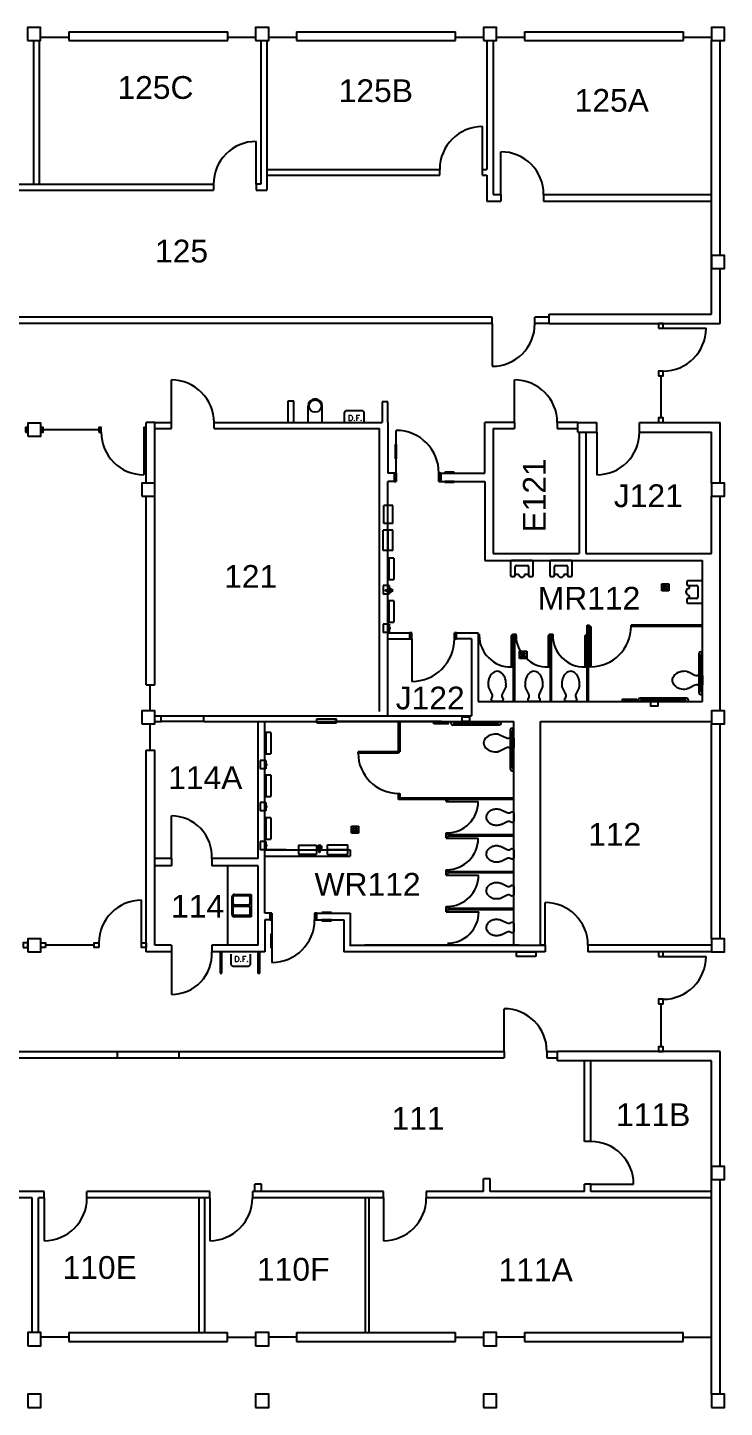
# Model space of a CAD drawing. Header units: inches. Extents: x -16 to 2875, y 1716 to 2911.
# Drawn here: x 2288 to 2875, y 1716 to 2879 of the extents above; entities that cross this region are included whole.
import ezdxf
from ezdxf.enums import TextEntityAlignment as Align

# ---------------------------------------------------------------- set-up
doc = ezdxf.new("R2010")
doc.units = ezdxf.units.IN
doc.header["$MEASUREMENT"] = 0
for name, color, linetype in [('A-CLNG-SOFF', 5, 'Continuous'), ('A-DIMS', 2, 'Continuous'), ('A-DOOR', 4, 'Continuous'), ('A-DOOR-FRAM', 4, 'Continuous'), ('A-FLOR-SIGN', 2, 'Continuous'), ('A-FURN', 3, 'Continuous'), ('A-GLAZ', 3, 'Continuous'), ('A-PFLR-TEXT', 7, 'Continuous'), ('A-WALL', 5, 'Continuous'), ('A-WALL-JAMB', 6, 'Continuous'), ('A_DOOR_NEW', 5, 'Continuous'), ('A_WALL_NEW', 5, 'Continuous'), ('E-POWR-WALL', 5, 'Continuous'), ('P-Flor-Spcl', 90, 'Continuous'), ('P-SANR-FTXT', 5, 'Continuous'), ('S-COLS', 6, 'Continuous')]:
    doc.layers.add(name, color=color, linetype=linetype)
doc.styles.add('ELECARCH', font='archstyl.shx')
doc.styles.add('SIMPLEX', font='SIMPLEX')
doc.styles.get("Standard").update_dxf_attribs({"font": 'arial.ttf'})

# ---------------------------------------------------------------- blocks, each defined once
blk = doc.blocks.new('urinal')
at = {"layer": 'P-SANR-FTXT'}
for p, q in [((2921.2, -2372.1), (2921.2, -2374.1)), ((2933.5, -2371.1), (2922.2, -2371.1)), ((2934.5, -2389.1), (2934.5, -2372.1)), ((2922.2, -2375.1), (2929.5, -2375.1)), ((2930.5, -2376.1), (2930.5, -2385.1)), ((2921.2, -2387.1), (2921.2, -2389.1)), ((2929.5, -2386.1), (2922.2, -2386.1)), ((2922.2, -2390.1), (2933.5, -2390.1))]:
    blk.add_line(p, q, dxfattribs=at)
blk.add_lwpolyline([(2923.2, -2375.1), (2923.2, -2377, -0.336234), (2922.5, -2378, 0.758182), (2922.5, -2383.2, -0.336234), (2923.2, -2384.1), (2923.2, -2386.1)], format="xyb", dxfattribs=at)
for centre, start, end in [((2922.2, -2372.1), 90, 180), ((2933.5, -2372.1), 0, 90), ((2922.2, -2374.1), 180, 270), ((2929.5, -2376.1), 0, 90), ((2922.2, -2387.1), 90, 180), ((2922.2, -2389.1), 180, 270), ((2929.5, -2385.1), 270, 0), ((2933.5, -2389.1), 270, 0)]:
    blk.add_arc(centre, 1, start, end, dxfattribs=at)
blk = doc.blocks.new('wc')
at = {"layer": 'P-SANR-FTXT'}
blk.add_lwpolyline([(2804.3, -2515.9, -0.018329), (2804.1, -2516.7, -0.031198), (2803.6, -2517.8), (2801.2, -2522.8, 0.291651), (2801.6, -2526.3, -0.631284), (2800.3, -2529.1), (2793.6, -2529.1, -0.631284), (2792.3, -2526.3, 0.291651), (2792.7, -2522.8), (2790.2, -2517.8, -0.031198), (2789.8, -2516.7, -0.018329), (2789.5, -2515.9)], format="xyb", dxfattribs=at)
blk.add_ellipse((2796.9, -2514.1), major_axis=(0, 10.5), ratio=0.714286, start_param=4.539749, end_param=8.026622, dxfattribs=at)
blk = doc.blocks.new('EEPR1001')
for p, q in [((-0.031, 0.031), (0.434, 0.031)), ((-0.031, -0.031), (0.434, -0.031))]:
    blk.add_line(p, q)
at = {"const_width": 0.0312}
blk.add_lwpolyline([(-0.047, 0, 1), (-0.016, 0, 1)], format="xyb", close=True, dxfattribs=at)
for centre, radius in [((-0.031, 0), 0.0312), ((0.25, 0), 0.125)]:
    blk.add_circle(centre, radius)
at = {"style": 'ELECARCH'}
for tag, height, flags, p in [('0', 0.0156, 3, (-0.031, 0)), ('DSC3_EP', 0.125, 9, (0, -0.833)), ('DSC2_EP', 0.125, 9, (0, -0.625)), ('DSC1_EP', 0.125, 9, (0, -0.417)), ('DIS1_EP', 0.125, 8, (0, -0.208)), ('LOAD_EP', 0.125, 9, (0, -1.458)), ('CIR#_EP', 0.125, 9, (0, -1.042)), ('PLID_EP', 0.125, 9, (0, -1.25))]:
    blk.add_attdef(tag, text='', height=height, dxfattribs=dict(at, flags=flags)).set_placement(p, align=Align.MIDDLE)
blk = doc.blocks.new('recep')
at = {"xscale": 27, "yscale": 27, "zscale": 27, "rotation": 89.99999999999999}
blk.add_blockref('EEPR1001', (0, 0.421875), dxfattribs=at)
blk = doc.blocks.new('SOAP DISPENSER')
at = {"layer": 'P-SANR-FTXT'}
for p, q in [((2495.1, -2590.7), (2495.1, -2597.8)), ((2499.9, -2590.7), (2495.1, -2590.7)), ((2499, -2590.7), (2499, -2597.8)), ((2499.9, -2590.7), (2499.9, -2597.8)), ((2499.9, -2597.8), (2495.1, -2597.8)), ((2499.9, -2593.6), (2499.9, -2594.9)), ((2500.5, -2593.6), (2499.9, -2593.6)), ((2500.5, -2594.9), (2499.9, -2594.9)), ((2500.5, -2593.6), (2500.5, -2594.9))]:
    blk.add_line(p, q, dxfattribs=at)
blk = doc.blocks.new('SANITARY NAPKIN TAMPON')
at = {"layer": 'P-SANR-FTXT'}
for p, q in [((2557.5, -2487.6), (2574.1, -2487.6)), ((2557.5, -2490.8), (2557.5, -2487.6)), ((2574.1, -2490.8), (2574.1, -2487.6)), ((2557.5, -2489.9), (2574.1, -2489.9)), ((2557.5, -2490.8), (2574.1, -2490.8))]:
    blk.add_line(p, q, dxfattribs=at)
blk = doc.blocks.new('PAPER TOWEL WASTE RECEPTACLE')
at = {"layer": 'P-SANR-FTXT'}
for p, q in [((2566.5, -2601.9), (2566.5, -2593.8)), ((2566.5, -2593.8), (2583.7, -2593.8)), ((2566.5, -2597.8), (2583.7, -2597.8)), ((2566.5, -2597.9), (2583.7, -2597.9)), ((2566.5, -2601.9), (2583.7, -2601.9)), ((2583.7, -2601.9), (2583.7, -2593.8))]:
    blk.add_line(p, q, dxfattribs=at)
blk = doc.blocks.new('HAND DRYER 1')
at = {"layer": 'P-SANR-FTXT'}
for p, q in [((2542.1, -2593.9), (2557.3, -2593.9)), ((2542.1, -2593.9), (2542.1, -2601.5)), ((2542.1, -2597.9), (2557.3, -2597.9)), ((2542.1, -2601.5), (2557.3, -2601.5)), ((2557.3, -2593.9), (2557.3, -2601.5))]:
    blk.add_line(p, q, dxfattribs=at)

msp = doc.modelspace()

# ---------------------------------------------------------------- linework, layer by layer
at = {"layer": 'A-CLNG-SOFF'}
msp.add_line((2506, 2185.7), (2488, 2185.7), dxfattribs=at)
at = {"layer": 'A-DOOR'}
for p, q in [((2687, 2738), (2687, 2774)), ((2679.6, 2629.2), (2679.6, 2593.2)), ((2823.8, 2625.2), (2859.8, 2625.2)), ((2409.3, 2545.7), (2409.3, 2581.7)), ((2698.5, 2545.7), (2698.5, 2581.7)), ((2386.2, 2537.7), (2386.2, 2501.7)), ((2598.7, 2503.2), (2598.7, 2539.2)), ((2767.7, 2537.7), (2767.7, 2501.7)), ((2761.7, 2374), (2761.7, 2340)), ((2761.7, 2374), (2762.7, 2374)), ((2762.7, 2374), (2762.7, 2340)), ((2611.8, 2363.5), (2611.8, 2327.5)), ((2695.7, 2366.3), (2695.7, 2339.8)), ((2695.7, 2366.3), (2696.7, 2366.3)), ((2696.7, 2366.3), (2696.7, 2339.8)), ((2726.7, 2366.3), (2726.7, 2339.8)), ((2726.7, 2366.3), (2727.7, 2366.3)), ((2727.7, 2366.3), (2727.7, 2339.8)), ((2757.7, 2366.3), (2757.7, 2339.8)), ((2757.7, 2366.3), (2758.7, 2366.3)), ((2758.7, 2366.3), (2758.7, 2339.8)), ((2695.7, 2339.8), (2696.7, 2339.8)), ((2726.7, 2339.8), (2727.7, 2339.8)), ((2757.7, 2339.8), (2758.7, 2339.8)), ((2762.7, 2340), (2761.7, 2340)), ((2566.7, 2267.2), (2566.7, 2268.2)), ((2600.7, 2268.2), (2566.7, 2268.2)), ((2600.7, 2268.2), (2600.7, 2267.2)), ((2600.7, 2268.2), (2600.7, 2267.2)), ((2600.7, 2267.2), (2566.7, 2267.2)), ((2641.4, 2226.4), (2667.9, 2226.4)), ((2409.3, 2178.2), (2409.3, 2214.2)), ((2641.4, 2195.4), (2667.9, 2195.4)), ((2641.7, 2164.4), (2668.2, 2164.4)), ((2384.2, 2107.2), (2384.2, 2143.2)), ((2724.3, 2105.2), (2724.3, 2141.2)), ((2641.8, 2133.4), (2668.3, 2133.4)), ((2494, 2126.7), (2494, 2090.7)), ((2409.3, 2099.7), (2409.3, 2063.7)), ((2823.8, 2095.7), (2859.8, 2095.7)), ((2689.7, 2015.7), (2689.7, 2051.7)), ((2762.8, 1903.8), (2798.8, 1903.8)), ((2302.2, 1892.2), (2302.2, 1856.2)), ((2441.6, 1892.2), (2441.6, 1856.2)), ((2588.1, 1892.2), (2588.1, 1856.2))]:
    msp.add_line(p, q, dxfattribs=at)
for centre, radius, start, end in [((2687, 2738), 36, 360, 90), ((2679.6, 2629.2), 36, 270, 0), ((2823.8, 2625.2), 36, 270, 0), ((2409.3, 2545.7), 36, 0, 90), ((2698.5, 2545.7), 36, 0, 90), ((2386.2, 2537.7), 36, 180, 270), ((2598.7, 2503.2), 36, 0, 90), ((2767.7, 2537.7), 36, 270, 0), ((2762.7, 2374), 34, 270, 0), ((2611.8, 2363.5), 36, 270, 0), ((2695.3, 2366.4), 26.6, 180.2509, 270.82), ((2726.3, 2366.4), 26.6, 180.2509, 270.82), ((2757.3, 2366.4), 26.6, 180.2509, 270.82), ((2600.7, 2267.2), 34, 180, 270), ((2641.4, 2226.4), 26.5, 270.3093, 0), ((2409.3, 2180.1), 34.1, 356.834, 90), ((2641.4, 2195.4), 26.5, 270.3093, 0), ((2641.7, 2164.4), 26.5, 270.3093, 0), ((2384.2, 2107.2), 36, 90, 180), ((2724.3, 2105.2), 36, 360, 90), ((2641.8, 2133.4), 26.5, 270.1434, 0), ((2494, 2126.7), 36, 270, 0), ((2409.3, 2097.8), 34.1, 270, 3.166), ((2823.8, 2095.7), 36, 270, 0), ((2689.7, 2015.7), 36, 360, 90), ((2762.8, 1903.8), 36, 0, 90), ((2302.2, 1892.2), 36, 270, 0), ((2441.6, 1892.2), 36, 270, 0), ((2588.1, 1892.2), 36, 270, 0)]:
    msp.add_arc(centre, radius, start, end, dxfattribs=at)
at = {"layer": 'A-DOOR-FRAM'}
for p, q in [((2598.7, 2503.2), (2596.9, 2503.2)), ((2596.9, 2503.2), (2596.9, 2496.2)), ((2598.7, 2503.2), (2598.7, 2496.2)), ((2598.7, 2496.2), (2598.7, 2503.2)), ((2636.4, 2503.2), (2634.7, 2503.2)), ((2634.7, 2503.2), (2634.7, 2496.2)), ((2636.4, 2503.2), (2636.4, 2496.2)), ((2636.4, 2496.2), (2636.4, 2503.2)), ((2596.9, 2496.2), (2598.7, 2496.2)), ((2634.7, 2496.2), (2636.4, 2496.2)), ((2611.8, 2368.5), (2610, 2368.5)), ((2610, 2368.5), (2610, 2363.5)), ((2610, 2363.5), (2611.8, 2363.5)), ((2611.8, 2363.5), (2611.8, 2368.5)), ((2649.5, 2368.5), (2647.8, 2368.5)), ((2647.8, 2368.5), (2647.8, 2363.5)), ((2647.8, 2363.5), (2649.5, 2363.5)), ((2649.5, 2363.5), (2649.5, 2368.5)), ((2494, 2132.2), (2492.3, 2132.2)), ((2492.3, 2132.2), (2492.3, 2126.7)), ((2494, 2126.7), (2494, 2132.2)), ((2531.8, 2132.2), (2530, 2132.2)), ((2530, 2132.2), (2530, 2126.7)), ((2531.8, 2126.7), (2531.8, 2132.2)), ((2492.3, 2126.7), (2494, 2126.7)), ((2530, 2126.7), (2531.8, 2126.7))]:
    msp.add_line(p, q, dxfattribs=at)
at = {"layer": 'A-FLOR-SIGN'}
for p, q in [((2598.2, 2527.2), (2598.7, 2527.2)), ((2598.2, 2515.2), (2598.2, 2527.2)), ((2598.7, 2527.2), (2598.7, 2515.2)), ((2598.7, 2515.2), (2598.2, 2515.2)), ((2639.7, 2503.9), (2639.7, 2503.2)), ((2647.7, 2503.9), (2639.7, 2503.9)), ((2639.7, 2503.2), (2647.7, 2503.2)), ((2647.7, 2503.2), (2647.7, 2503.9)), ((2647.7, 2496.2), (2639.7, 2496.2)), ((2639.7, 2496.2), (2639.7, 2495.4)), ((2639.7, 2495.4), (2647.7, 2495.4)), ((2647.7, 2495.4), (2647.7, 2496.2)), ((2544.1, 2132.9), (2536.1, 2132.9)), ((2536.1, 2132.9), (2536.1, 2132.2)), ((2536.1, 2132.2), (2544.1, 2132.2)), ((2544.1, 2132.2), (2544.1, 2132.9)), ((2536.1, 2126.7), (2536.1, 2125.9)), ((2544.1, 2126.7), (2536.1, 2126.7)), ((2536.1, 2125.9), (2544.1, 2125.9)), ((2544.1, 2125.9), (2544.1, 2126.7)), ((2493.5, 2114.7), (2494, 2114.7)), ((2493.5, 2102.7), (2493.5, 2114.7)), ((2494, 2114.7), (2494, 2102.7)), ((2494, 2102.7), (2493.5, 2102.7))]:
    msp.add_line(p, q, dxfattribs=at)
at = {"layer": 'A-FURN'}
for p, q in [((2457, 2105.2), (2457, 2172.2)), ((2460.5, 2131.2), (2460.5, 2146.2)), ((2461.5, 2140.1), (2461.5, 2146.2)), ((2462.4, 2148.1), (2476.5, 2148.1)), ((2462.4, 2147.1), (2474.6, 2147.1)), ((2475.5, 2146.2), (2475.5, 2140.1)), ((2476.5, 2148.1), (2476.5, 2129.3)), ((2461.5, 2131.2), (2461.5, 2137.3)), ((2462.4, 2139.2), (2474.6, 2139.2)), ((2462.4, 2138.2), (2474.6, 2138.2)), ((2474.6, 2130.3), (2462.4, 2130.3)), ((2476.5, 2129.3), (2462.4, 2129.3)), ((2475.5, 2137.3), (2475.5, 2131.2))]:
    msp.add_line(p, q, dxfattribs=at)
for centre, radius, start, end in [((2462.4, 2146.2), 1.9, 90, 180), ((2462.4, 2146.2), 0.897, 90, 180), ((2462.4, 2140.1), 0.897, 180, 270), ((2474.6, 2146.2), 0.897, 0, 90), ((2474.6, 2140.1), 0.897, 270, 0), ((2462.4, 2131.2), 1.9, 180, 270), ((2462.4, 2137.3), 0.897, 90, 180), ((2462.4, 2131.2), 0.897, 180, 270), ((2474.6, 2137.3), 0.897, 0, 90), ((2474.6, 2131.2), 0.897, 270, 0)]:
    msp.add_arc(centre, radius, start, end, dxfattribs=at)
at = {"layer": 'A-GLAZ'}
for p, q in [((2299.3, 2870.6), (2322.8, 2870.6)), ((2456.8, 2870.6), (2480.3, 2870.6)), ((2491.3, 2870.6), (2514.8, 2870.6)), ((2648.8, 2870.6), (2672.3, 2870.6)), ((2683.3, 2870.6), (2706.8, 2870.6)), ((2840.8, 2870.6), (2864.3, 2870.6)), ((2821.8, 2585.2), (2821.8, 2549.7)), ((2348.2, 2539.7), (2301.3, 2539.7)), ((2391.3, 2324.7), (2391.3, 2302.7)), ((2391.3, 2291.7), (2391.3, 2269.7)), ((2344.2, 2105.2), (2303.3, 2105.2)), ((2821.8, 2055.7), (2821.8, 2019.7)), ((2322.8, 1775), (2299.3, 1775)), ((2456.6, 1775), (2480.1, 1775)), ((2514.8, 1775), (2491.3, 1775)), ((2648.6, 1775), (2672.1, 1775)), ((2706.8, 1775), (2683.3, 1775)), ((2840.6, 1775), (2864.1, 1775))]:
    msp.add_line(p, q, dxfattribs=at)
at = {"layer": 'A-WALL'}
for p, q in [((2322.8, 2875.1), (2456.8, 2875.1)), ((2322.8, 2875.1), (2322.8, 2867.7)), ((2456.8, 2867.7), (2456.8, 2875.1)), ((2514.8, 2875.1), (2648.8, 2875.1)), ((2514.8, 2875.1), (2514.8, 2867.7)), ((2648.8, 2867.7), (2648.8, 2875.1)), ((2706.8, 2875.1), (2840.8, 2875.1)), ((2706.8, 2875.1), (2706.8, 2867.7)), ((2840.8, 2867.7), (2840.8, 2875.1)), ((2293, 2867.7), (2293, 2746.7)), ((2298, 2867.7), (2298, 2746.7)), ((2322.8, 2867.7), (2456.8, 2867.7)), ((2484.8, 2867.7), (2484.8, 2746.7)), ((2489.8, 2867.7), (2489.8, 2741.7)), ((2514.8, 2867.7), (2648.8, 2867.7)), ((2675, 2867.7), (2675, 2759.2)), ((2680.5, 2867.7), (2680.5, 2738)), ((2706.8, 2867.7), (2840.8, 2867.7)), ((2864.3, 2637.2), (2864.3, 2867.7)), ((2871.7, 2686.7), (2871.7, 2867.7)), ((2213.1, 2746.7), (2415.8, 2746.7)), ((2484.8, 2746.7), (2480.8, 2746.7)), ((2675, 2754.2), (2675, 2732.5)), ((2213.1, 2741.7), (2415.8, 2741.7)), ((2480.8, 2741.7), (2489.8, 2741.7)), ((2680.5, 2738), (2687, 2738)), ((2687, 2738), (2687, 2732.5)), ((2723, 2738), (2864.3, 2738)), ((2723, 2738), (2723, 2732.5)), ((2675, 2732.5), (2687, 2732.5)), ((2723, 2732.5), (2864.3, 2732.5)), ((2871.7, 2629.2), (2871.7, 2675.7)), ((2679.6, 2634.7), (2121.8, 2634.7)), ((2679.6, 2629.2), (2121.8, 2629.2)), ((2679.6, 2629.2), (2679.6, 2634.7)), ((2727.7, 2634.7), (2715.6, 2634.7)), ((2715.6, 2629.2), (2715.6, 2634.7)), ((2727.7, 2629.2), (2715.6, 2629.2)), ((2727.7, 2637.2), (2864.3, 2637.2)), ((2727.7, 2629.2), (2727.7, 2637.2)), ((2727.7, 2629.2), (2871.7, 2629.2)), ((2507.5, 2563.7), (2507.5, 2545.7)), ((2512.5, 2563.7), (2507.5, 2563.7)), ((2512.5, 2545.7), (2512.5, 2563.7)), ((2591.8, 2563.2), (2586.8, 2563.2)), ((2586.8, 2563.2), (2586.8, 2545.7)), ((2591.8, 2545.7), (2591.8, 2563.2)), ((2388.2, 2494.7), (2388.2, 2545.7)), ((2395.3, 2545.7), (2388.2, 2545.7)), ((2395.3, 2324.7), (2395.3, 2545.7)), ((2395.3, 2545.7), (2409.3, 2545.7)), ((2395.3, 2540.7), (2409.3, 2540.7)), ((2409.3, 2540.7), (2409.3, 2545.7)), ((2445.3, 2545.7), (2586.8, 2545.7)), ((2445.3, 2540.7), (2445.3, 2545.7)), ((2445.3, 2540.7), (2584.8, 2540.7)), ((2584.8, 2302.2), (2584.8, 2540.7)), ((2591.8, 2545.7), (2591.8, 2503.2)), ((2698.5, 2545.7), (2673.4, 2545.7)), ((2673.4, 2503.2), (2673.4, 2545.7)), ((2680.5, 2540.7), (2680.5, 2435.4)), ((2680.5, 2540.7), (2698.5, 2540.7)), ((2698.5, 2545.7), (2698.5, 2540.7)), ((2751.7, 2545.7), (2734.5, 2545.7)), ((2734.5, 2545.7), (2734.5, 2540.7)), ((2734.5, 2540.7), (2751.7, 2540.7)), ((2751.7, 2545.7), (2767.7, 2545.7)), ((2751.7, 2537.7), (2751.7, 2545.7)), ((2751.7, 2537.7), (2767.7, 2537.7)), ((2753, 2537.7), (2753, 2435.4)), ((2758.5, 2537.7), (2758.5, 2435.4)), ((2767.7, 2537.7), (2767.7, 2545.7)), ((2803.7, 2545.7), (2871.7, 2545.7)), ((2803.7, 2537.7), (2803.7, 2545.7)), ((2803.7, 2537.7), (2864.3, 2537.7)), ((2864.3, 2494.7), (2864.3, 2537.7)), ((2871.7, 2494.7), (2871.7, 2545.7)), ((2598.7, 2503.2), (2591.8, 2503.2)), ((2634.7, 2503.2), (2673.4, 2503.2)), ((2634.7, 2496.2), (2634.7, 2503.2)), ((2591.8, 2298.7), (2591.8, 2496.2)), ((2598.7, 2496.2), (2591.8, 2496.2)), ((2634.7, 2496.2), (2673.4, 2496.2)), ((2673.4, 2496.2), (2673.4, 2429.4)), ((2388.2, 2324.7), (2388.2, 2483.7)), ((2864.3, 2435.4), (2864.3, 2483.7)), ((2871.7, 2302.7), (2871.7, 2483.7)), ((2680.5, 2435.4), (2753, 2435.4)), ((2758.5, 2435.4), (2864.3, 2435.4)), ((2673.4, 2429.4), (2692.2, 2429.4)), ((2692.2, 2429.4), (2724.2, 2429.4)), ((2725.2, 2429.4), (2757.2, 2429.4)), ((2757.2, 2429.4), (2856.8, 2429.4)), ((2856.8, 2310.6), (2856.8, 2429.4)), ((2591.8, 2368.5), (2611.8, 2368.5)), ((2591.8, 2363.5), (2611.8, 2363.5)), ((2611.8, 2363.5), (2611.8, 2368.5)), ((2647.8, 2363.5), (2647.8, 2368.5)), ((2647.8, 2368.5), (2667.7, 2368.5)), ((2662.3, 2363.5), (2647.8, 2363.5)), ((2662.3, 2363.5), (2662.3, 2298.7)), ((2667.7, 2368.5), (2667.7, 2310.6)), ((2388.2, 2324.7), (2395.3, 2324.7)), ((2667.7, 2310.6), (2786, 2310.6)), ((2786, 2310.6), (2856.8, 2310.6)), ((2395.3, 2298.7), (2400.8, 2298.7)), ((2395.3, 2293.7), (2400.8, 2293.7)), ((2400.8, 2293.7), (2400.8, 2298.7)), ((2400.8, 2298.7), (2436.8, 2298.7)), ((2436.8, 2293.7), (2400.8, 2293.7)), ((2436.8, 2293.7), (2436.8, 2298.7)), ((2436.8, 2298.7), (2662.3, 2298.7)), ((2436.8, 2293.7), (2697.9, 2293.7)), ((2482.5, 2178.2), (2482.5, 2293.7)), ((2488, 2132.2), (2488, 2293.7)), ((2636.8, 2293.7), (2546.8, 2293.7)), ((2621.3, 2293.7), (2561.3, 2293.7)), ((2572.4, 2293.7), (2697.9, 2293.7)), ((2697.9, 2105.2), (2697.9, 2293.7)), ((2720.3, 2105.2), (2720.3, 2293.7)), ((2720.3, 2293.7), (2864.3, 2293.7)), ((2864.3, 2110.7), (2864.3, 2291.7)), ((2871.7, 2110.7), (2871.7, 2291.7)), ((2388.2, 2099.7), (2388.2, 2269.7)), ((2388.2, 2269.7), (2395.3, 2269.7)), ((2395.3, 2105.2), (2395.3, 2269.7)), ((2409.3, 2178.2), (2395.3, 2178.2)), ((2409.3, 2178.2), (2409.3, 2172.2)), ((2482.5, 2178.2), (2443.4, 2178.2)), ((2443.4, 2178.2), (2443.4, 2172.2)), ((2488, 2185.7), (2560, 2185.7)), ((2488, 2180.2), (2560, 2180.2)), ((2560, 2185.7), (2560, 2180.2)), ((2409.3, 2172.2), (2395.3, 2172.2)), ((2482.5, 2172.2), (2443.4, 2172.2)), ((2482.5, 2105.2), (2482.5, 2172.2)), ((2494, 2132.2), (2488, 2132.2)), ((2494, 2132.2), (2494, 2126.7)), ((2530, 2132.2), (2560, 2132.2)), ((2530, 2132.2), (2530, 2126.7)), ((2560, 2132.2), (2560, 2105.2)), ((2488, 2126.7), (2488, 2099.7)), ((2494, 2126.7), (2488, 2126.7)), ((2530, 2126.7), (2554.5, 2126.7)), ((2554.5, 2126.7), (2554.5, 2099.7)), ((2409.3, 2105.2), (2395.3, 2105.2)), ((2409.3, 2105.2), (2409.3, 2099.7)), ((2482.5, 2105.2), (2443.4, 2105.2)), ((2443.4, 2105.2), (2443.4, 2099.7)), ((2559.5, 2105.2), (2724.4, 2105.2)), ((2559.5, 2105.2), (2697.8, 2105.2)), ((2702.3, 2105.2), (2572.4, 2105.2)), ((2724.3, 2105.2), (2720.3, 2105.2)), ((2724.3, 2105.2), (2724.3, 2099.7)), ((2864.3, 2105.2), (2760.3, 2105.2)), ((2760.3, 2105.2), (2760.3, 2099.7)), ((2395.3, 2099.7), (2388.2, 2099.7)), ((2409.3, 2099.7), (2395.3, 2099.7)), ((2409.3, 2099.7), (2402.4, 2099.7)), ((2488, 2099.7), (2443.4, 2099.7)), ((2724.3, 2099.7), (2554.5, 2099.7)), ((2700, 2095.7), (2700, 2099.7)), ((2700, 2099.7), (2716.3, 2099.7)), ((2716.3, 2095.7), (2700, 2095.7)), ((2716.3, 2099.7), (2716.3, 2095.7)), ((2724.3, 2099.7), (2716.3, 2099.7)), ((2864.3, 2099.7), (2760.3, 2099.7)), ((2083.8, 2015.7), (2363.6, 2015.7)), ((2363.6, 2015.7), (2363.6, 2010.2)), ((2415.6, 2015.7), (2689.7, 2015.7)), ((2415.6, 2015.7), (2415.6, 2010.2)), ((2689.7, 2015.7), (2689.7, 2010.2)), ((2725.7, 2015.7), (2725.7, 2010.2)), ((2725.7, 2015.7), (2734.6, 2015.7)), ((2871.7, 2015.7), (2734.6, 2015.7)), ((2734.6, 2007.7), (2734.6, 2015.7)), ((2871.7, 1918.7), (2871.7, 2015.7)), ((2083.8, 2010.2), (2363.6, 2010.2)), ((2415.6, 2010.2), (2689.7, 2010.2)), ((2725.7, 2010.2), (2734.6, 2010.2)), ((2864.3, 2007.7), (2734.6, 2007.7)), ((2757.3, 1939.8), (2757.3, 2007.7)), ((2762.8, 1939.8), (2762.8, 2007.7)), ((2864.3, 1726.7), (2864.3, 2007.7)), ((2762.8, 1939.8), (2757.3, 1939.8)), ((2677.8, 1908.2), (2672.3, 1908.2)), ((2672.3, 1897.7), (2672.3, 1908.2)), ((2677.8, 1897.7), (2677.8, 1908.2)), ((2871.7, 1726.7), (2871.7, 1907.7)), ((2302.2, 1897.7), (2144.2, 1897.7)), ((2302.2, 1892.2), (2302.2, 1897.7)), ((2338.2, 1892.2), (2338.2, 1897.7)), ((2441.6, 1897.7), (2338.2, 1897.7)), ((2441.6, 1892.2), (2441.6, 1897.7)), ((2477.6, 1897.7), (2477.6, 1892.2)), ((2588.1, 1897.7), (2477.6, 1897.7)), ((2485.2, 1903.8), (2479.7, 1903.8)), ((2479.7, 1897.7), (2479.7, 1903.8)), ((2485.2, 1897.7), (2485.2, 1903.8)), ((2588.1, 1892.2), (2588.1, 1897.7)), ((2672.3, 1897.7), (2624.1, 1897.7)), ((2624.1, 1897.7), (2624.1, 1892.2)), ((2757.3, 1897.7), (2677.8, 1897.7)), ((2757.3, 1897.7), (2757.3, 1903.8)), ((2762.8, 1903.8), (2757.3, 1903.8)), ((2762.8, 1897.7), (2762.8, 1903.8)), ((2864.3, 1897.7), (2762.8, 1897.7)), ((2291.9, 1892.2), (2144.2, 1892.2)), ((2291.9, 1778.7), (2291.9, 1892.2)), ((2297.4, 1778.7), (2297.4, 1892.2)), ((2302.2, 1892.2), (2297.4, 1892.2)), ((2441.6, 1892.2), (2338.2, 1892.2)), ((2432.6, 1778.7), (2432.6, 1892.2)), ((2437.6, 1778.7), (2437.6, 1892.2)), ((2588.1, 1892.2), (2477.6, 1892.2)), ((2572.8, 1778.7), (2572.8, 1892.2)), ((2576.1, 1778.7), (2576.1, 1892.2)), ((2864.3, 1892.2), (2624.1, 1892.2)), ((2322.8, 1778.7), (2456.6, 1778.7)), ((2322.8, 1778.7), (2322.8, 1771.3)), ((2322.8, 1771.3), (2456.6, 1771.3)), ((2456.6, 1771.3), (2456.6, 1778.7)), ((2514.8, 1778.7), (2648.6, 1778.7)), ((2514.8, 1778.7), (2514.8, 1771.3)), ((2514.8, 1771.3), (2648.6, 1771.3)), ((2648.6, 1771.3), (2648.6, 1778.7)), ((2706.8, 1778.7), (2840.6, 1778.7)), ((2706.8, 1778.7), (2706.8, 1771.3)), ((2706.8, 1771.3), (2840.6, 1771.3)), ((2840.6, 1771.3), (2840.6, 1778.7))]:
    msp.add_line(p, q, dxfattribs=at)
for points in [[(2363.6, 2015.7), (2415.6, 2015.7)], [(2363.6, 2010.2), (2415.6, 2010.2)]]:
    msp.add_lwpolyline(points, dxfattribs=at)
at = {"layer": 'A-WALL-JAMB'}
for points in [[(2819.8, 2625.2), (2823.8, 2625.2), (2823.8, 2629.2), (2819.8, 2629.2)], [(2819.8, 2585.2), (2823.8, 2585.2), (2823.8, 2589.2), (2819.8, 2589.2)], [(2819.8, 2545.7), (2823.8, 2545.7), (2823.8, 2549.7), (2819.8, 2549.7)], [(2286.3, 2537.7), (2288.3, 2537.7), (2288.3, 2541.7), (2286.3, 2541.7)], [(2299.3, 2537.7), (2301.3, 2537.7), (2301.3, 2541.7), (2299.3, 2541.7)], [(2348.2, 2537.7), (2350.2, 2537.7), (2350.2, 2541.7), (2348.2, 2541.7)], [(2386.2, 2537.7), (2388.2, 2537.7), (2388.2, 2541.7), (2386.2, 2541.7)], [(2284.3, 2103.2), (2288.3, 2103.2), (2288.3, 2107.2), (2284.3, 2107.2)], [(2303.3, 2103.2), (2299.3, 2103.2), (2299.3, 2107.2), (2303.3, 2107.2)], [(2348.2, 2103.2), (2344.2, 2103.2), (2344.2, 2107.2), (2348.2, 2107.2)], [(2388.2, 2103.2), (2384.2, 2103.2), (2384.2, 2107.2), (2388.2, 2107.2)], [(2819.8, 2095.7), (2823.8, 2095.7), (2823.8, 2099.7), (2819.8, 2099.7)], [(2819.8, 2055.7), (2823.8, 2055.7), (2823.8, 2059.7), (2819.8, 2059.7)], [(2819.8, 2015.7), (2823.8, 2015.7), (2823.8, 2019.7), (2819.8, 2019.7)]]:
    msp.add_lwpolyline(points, close=True, dxfattribs=at)
at = {"layer": 'A_DOOR_NEW'}
for p, q in [((2671.4, 2759.2), (2671.4, 2795.2)), ((2480.8, 2746.7), (2480.8, 2782.7))]:
    msp.add_line(p, q, dxfattribs=at)
for centre in [(2671.4, 2759.2), (2480.8, 2746.7)]:
    msp.add_arc(centre, 36, 90, 180, dxfattribs=at)
at = {"layer": 'A_WALL_NEW'}
for p, q in [((2489.8, 2759.2), (2635.4, 2759.2)), ((2635.4, 2754.2), (2635.4, 2759.2)), ((2671.4, 2759.2), (2675, 2759.2)), ((2671.4, 2754.2), (2671.4, 2759.2)), ((2415.8, 2746.7), (2444.8, 2746.7)), ((2444.8, 2746.7), (2444.8, 2741.7)), ((2480.8, 2746.7), (2480.8, 2741.7)), ((2489.8, 2754.2), (2635.4, 2754.2)), ((2671.4, 2754.2), (2675, 2754.2)), ((2415.8, 2741.7), (2444.8, 2741.7))]:
    msp.add_line(p, q, dxfattribs=at)
at = {"layer": 'P-Flor-Spcl'}
for p, q in [((2822.5, 2409.9), (2828.5, 2409.9)), ((2822.5, 2403.9), (2822.5, 2409.9)), ((2822.5, 2407.9), (2828.5, 2407.9)), ((2824.5, 2403.9), (2824.5, 2409.9)), ((2826.5, 2403.9), (2826.5, 2409.9)), ((2828.5, 2409.9), (2828.5, 2403.9)), ((2822.5, 2405.9), (2828.5, 2405.9)), ((2828.5, 2403.9), (2822.5, 2403.9)), ((2702.7, 2353), (2708.7, 2353)), ((2702.7, 2347), (2702.7, 2353)), ((2702.7, 2351), (2708.7, 2351)), ((2704.7, 2347), (2704.7, 2353)), ((2706.7, 2347), (2706.7, 2353)), ((2708.7, 2353), (2708.7, 2347)), ((2702.7, 2349), (2708.7, 2349)), ((2708.7, 2347), (2702.7, 2347)), ((2561.1, 2205.6), (2567.1, 2205.6)), ((2561.1, 2199.6), (2561.1, 2205.6)), ((2561.1, 2203.6), (2567.1, 2203.6)), ((2561.1, 2201.6), (2567.1, 2201.6)), ((2567.1, 2199.6), (2561.1, 2199.6)), ((2563.1, 2199.6), (2563.1, 2205.6)), ((2565.1, 2199.6), (2565.1, 2205.6)), ((2567.1, 2205.6), (2567.1, 2199.6))]:
    msp.add_line(p, q, dxfattribs=at)
at = {"layer": 'P-SANR-FTXT'}
for p, q in [((2524.5, 2545.7), (2524.5, 2559.7)), ((2536.5, 2545.7), (2536.5, 2559.7)), ((2555, 2553.7), (2555, 2545.7)), ((2569.8, 2555.7), (2557, 2555.7)), ((2571.8, 2545.7), (2571.8, 2553.7)), ((2591.8, 2410.5), (2591.8, 2434.5)), ((2596.8, 2431.4, -34), (2591.8, 2431.4, -34)), ((2592.5, 2431.4, -34), (2592.5, 2413.4, -34)), ((2596.8, 2431.4, -34), (2596.8, 2413.4, -34)), ((2724.2, 2429.4), (2725.2, 2429.4)), ((2591.8, 2413.4, -34), (2596.8, 2413.4, -34)), ((2596.8, 2395.4, -34), (2591.8, 2395.4, -34)), ((2592.5, 2395.4, -34), (2592.5, 2377.4, -34)), ((2596.8, 2395.4, -34), (2596.8, 2377.4, -34)), ((2591.8, 2377.4, -34), (2596.8, 2377.4, -34)), ((2759.7, 2367.3), (2759.7, 2375)), ((2759.7, 2375), (2761.7, 2375)), ((2760.7, 2310.6), (2760.7, 2374)), ((2760.7, 2374), (2761.7, 2374)), ((2761.7, 2374), (2761.7, 2375)), ((2856.8, 2375), (2796.7, 2375)), ((2796.7, 2374), (2796.7, 2375)), ((2856.8, 2374), (2796.7, 2374)), ((2667.7, 2367.3), (2668.7, 2367.3)), ((2668.7, 2366.3), (2667.7, 2366.3)), ((2668.7, 2367.3), (2668.7, 2366.3)), ((2696.7, 2367.3), (2699.7, 2367.3)), ((2696.7, 2366.3), (2696.7, 2367.3)), ((2697.7, 2366.3), (2696.7, 2366.3)), ((2697.7, 2310.6), (2697.7, 2366.3)), ((2698.7, 2310.6), (2698.7, 2366.3)), ((2698.7, 2366.3), (2699.7, 2366.3)), ((2699.7, 2366.3), (2699.7, 2367.3)), ((2727.7, 2367.3), (2727.7, 2366.3)), ((2727.7, 2367.3), (2730.7, 2367.3)), ((2728.7, 2366.3), (2727.7, 2366.3)), ((2728.7, 2310.6), (2728.7, 2366.3)), ((2729.7, 2310.6), (2729.7, 2366.3)), ((2730.7, 2366.3), (2729.7, 2366.3)), ((2730.7, 2367.3), (2730.7, 2366.3)), ((2758.7, 2367.3), (2759.7, 2367.3)), ((2758.7, 2367.3), (2758.7, 2366.3)), ((2758.7, 2366.3), (2759.7, 2366.3)), ((2759.7, 2310.6), (2759.7, 2367.3)), ((2760.7, 2311.2), (2760.7, 2368.2)), ((2853.8, 2351.1), (2853.8, 2318.1)), ((2855.3, 2352.6), (2856.8, 2352.6)), ((2855.3, 2349.6), (2855.3, 2319.6)), ((2855.3, 2316.6), (2856.8, 2316.6)), ((2802.8, 2312.1), (2802.8, 2310.6)), ((2843.3, 2313.6), (2804.3, 2313.6)), ((2841.8, 2312.1), (2805.8, 2312.1)), ((2844.8, 2312.1), (2844.8, 2310.6)), ((2600.7, 2267.2), (2600.7, 2293.7)), ((2601.7, 2293.7), (2601.7, 2268.2)), ((2645.2, 2292.2), (2645.2, 2293.7)), ((2684.2, 2292.2), (2648.2, 2292.2)), ((2687.2, 2292.2), (2687.2, 2293.7)), ((2493, 2284.6, -34), (2488, 2284.6, -34)), ((2488.8, 2284.6, -34), (2488.8, 2266.6, -34)), ((2493, 2284.6, -34), (2493, 2266.6, -34)), ((2685.7, 2290.7), (2646.7, 2290.7)), ((2694.9, 2286.8), (2694.9, 2253.8)), ((2696.4, 2288.3), (2697.9, 2288.3)), ((2696.4, 2285.3), (2696.4, 2255.3)), ((2600.7, 2268.2), (2601.7, 2268.2)), ((2488, 2266.6, -34), (2493, 2266.6, -34)), ((2493, 2248.6, -34), (2488, 2248.6, -34)), ((2488.8, 2248.6, -34), (2488.8, 2230.6, -34)), ((2493, 2248.6, -34), (2493, 2230.6, -34)), ((2696.4, 2252.3), (2697.9, 2252.3)), ((2600.7, 2228.2), (2600.7, 2233.2)), ((2600.7, 2233.2), (2601.7, 2233.2)), ((2601.7, 2233.2), (2601.7, 2229.2)), ((2488, 2230.6, -34), (2493, 2230.6, -34)), ((2697.9, 2228.2), (2600.7, 2228.2)), ((2697.9, 2229.2), (2601.7, 2229.2)), ((2640.9, 2226.4), (2640.9, 2228.2)), ((2640.9, 2226.4), (2641.9, 2226.4)), ((2641.9, 2228.2), (2641.9, 2226.4)), ((2493, 2212.6, -34), (2488, 2212.6, -34)), ((2488.8, 2212.6, -34), (2488.8, 2194.6, -34)), ((2493, 2212.6, -34), (2493, 2194.6, -34)), ((2640.9, 2199.9), (2641.9, 2199.9)), ((2640.9, 2195.4), (2640.9, 2199.9)), ((2641.9, 2199.9), (2641.9, 2198.2)), ((2697.9, 2198.2), (2641.9, 2198.2)), ((2488, 2194.6, -34), (2493, 2194.6, -34)), ((2640.9, 2195.4), (2641.9, 2195.4)), ((2697.9, 2197.2), (2641.9, 2197.2)), ((2641.9, 2197.2), (2641.9, 2195.4)), ((2640.9, 2164.4), (2640.9, 2168.9)), ((2640.9, 2168.9), (2641.9, 2168.9)), ((2640.9, 2164.4), (2641.9, 2164.4)), ((2641.9, 2168.9), (2641.9, 2167.2)), ((2697.9, 2167.2), (2641.9, 2167.2)), ((2697.9, 2166.2), (2641.9, 2166.2)), ((2641.9, 2166.2), (2641.9, 2164.4)), ((2640.9, 2133.4), (2640.9, 2137.9)), ((2640.9, 2137.9), (2641.9, 2137.9)), ((2640.9, 2133.4), (2641.9, 2133.4)), ((2641.9, 2137.9), (2641.9, 2136.2)), ((2697.9, 2136.2), (2641.9, 2136.2)), ((2697.9, 2135.2), (2641.9, 2135.2)), ((2641.9, 2135.2), (2641.9, 2133.4)), ((2578.1, 2105.2), (2592.9, 2105.2)), ((2640.9, 2105.2), (2697.9, 2105.2)), ((2450.3, 2099.7), (2450.3, 2081.7)), ((2451.8, 2081.7), (2451.8, 2099.7)), ((2459.3, 2097.7), (2459.3, 2089.7)), ((2476, 2089.7), (2476, 2097.7)), ((2482.3, 2099.7), (2482.3, 2081.7)), ((2483.8, 2081.7), (2483.8, 2099.7)), ((2461.3, 2087.7), (2474, 2087.7)), ((2450.3, 2081.7), (2451.8, 2081.7)), ((2482.3, 2081.7), (2483.8, 2081.7))]:
    msp.add_line(p, q, dxfattribs=at)
for points in [[(2789.3, 2310.6), (2789.3, 2312.6), (2801.3, 2312.6), (2801.3, 2310.6)], [(2819.3, 2310.6), (2819.3, 2306.6), (2813.3, 2306.6), (2813.3, 2310.6)], [(2630.4, 2291.7), (2630.4, 2293.7), (2642.4, 2293.7), (2642.4, 2291.7)], [(2660.4, 2297.7), (2660.4, 2293.7), (2654.4, 2293.7), (2654.4, 2297.7)]]:
    msp.add_lwpolyline(points, close=True, dxfattribs=at)
for points in [[(2695.4, 2217.4, -0.631284), (2697.9, 2216.2), (2697.9, 2210.1, -0.631284), (2695.4, 2209, 0.291651), (2692.2, 2209.3), (2687.7, 2207.1, -0.031198), (2686.7, 2206.7, -0.08237), (2683.4, 2206.2, -0.08237), (2680, 2206.7, -0.09029), (2677.4, 2208.2, -0.104338), (2675.3, 2210.7, -0.137232), (2674.9, 2213.2, -0.117036), (2675.5, 2215.8, -0.104338), (2677.4, 2218.1, -0.09029), (2680, 2219.6, -0.08237), (2683.4, 2220.2, -0.08237), (2686.7, 2219.6, -0.031198), (2687.7, 2219.2), (2692.2, 2217, 0.291651)], [(2695.4, 2186.4, -0.631284), (2697.9, 2185.2), (2697.9, 2179.1, -0.631284), (2695.4, 2178, 0.291651), (2692.2, 2178.3), (2687.7, 2176.1, -0.031198), (2686.7, 2175.7, -0.08237), (2683.4, 2175.2, -0.08237), (2680, 2175.7, -0.09029), (2677.4, 2177.2, -0.104338), (2675.3, 2179.7, -0.137232), (2674.9, 2182.2, -0.117036), (2675.5, 2184.8, -0.104338), (2677.4, 2187.1, -0.09029), (2680, 2188.6, -0.08237), (2683.4, 2189.2, -0.08237), (2686.7, 2188.6, -0.031198), (2687.7, 2188.2), (2692.2, 2186, 0.291651)], [(2695.4, 2155.4, -0.631284), (2697.9, 2154.2), (2697.9, 2148.1, -0.631284), (2695.4, 2147, 0.291651), (2692.2, 2147.3), (2687.7, 2145.1, -0.031198), (2686.7, 2144.7, -0.08237), (2683.4, 2144.2, -0.08237), (2680, 2144.7, -0.09029), (2677.4, 2146.2, -0.104338), (2675.3, 2148.7, -0.137232), (2674.9, 2151.2, -0.117036), (2675.5, 2153.8, -0.104338), (2677.4, 2156.1, -0.09029), (2680, 2157.6, -0.08237), (2683.4, 2158.2, -0.08237), (2686.7, 2157.6, -0.031198), (2687.7, 2157.2), (2692.2, 2155, 0.291651)], [(2695.4, 2124.4, -0.631284), (2697.9, 2123.2), (2697.9, 2117.1, -0.631284), (2695.4, 2116, 0.291651), (2692.2, 2116.3), (2687.7, 2114.1, -0.031198), (2686.7, 2113.7, -0.08237), (2683.4, 2113.2, -0.08237), (2680, 2113.7, -0.09029), (2677.4, 2115.2, -0.104338), (2675.3, 2117.7, -0.137232), (2674.9, 2120.2, -0.117036), (2675.5, 2122.8, -0.104338), (2677.4, 2125.1, -0.09029), (2680, 2126.6, -0.08237), (2683.4, 2127.2, -0.08237), (2686.7, 2126.6, -0.031198), (2687.7, 2126.2), (2692.2, 2124, 0.291651)]]:
    msp.add_lwpolyline(points, format="xyb", close=True, dxfattribs=at)
msp.add_circle((2530.5, 2559.7), 5.16, dxfattribs=at)
for centre, radius, start, end in [((2530.5, 2559.7), 6, 0, 180), ((2557, 2553.7), 2, 90, 180), ((2569.8, 2553.7), 2, 0, 90), ((2855.3, 2351.1), 1.5, 90, 180), ((2856.8, 2349.6), 1.5, 90, 180), ((2855.3, 2318.1), 1.5, 180, 270), ((2856.8, 2319.6), 1.5, 180, 270), ((2804.3, 2312.1), 1.5, 90, 180), ((2805.8, 2310.6), 1.5, 90, 180), ((2841.8, 2310.6), 1.5, 0, 90), ((2843.3, 2312.1), 1.5, 0, 90), ((2646.7, 2292.2), 1.5, 180, 270), ((2648.2, 2293.7), 1.5, 180, 270), ((2684.2, 2293.7), 1.5, 270, 360), ((2685.7, 2292.2), 1.5, 270, 360), ((2696.4, 2286.8), 1.5, 90, 180), ((2697.9, 2285.3), 1.5, 90, 180), ((2696.4, 2253.8), 1.5, 180, 270), ((2697.9, 2255.3), 1.5, 180, 270), ((2461.3, 2089.7), 2, 180, 270), ((2474, 2089.7), 2, 270, 0)]:
    msp.add_arc(centre, radius, start, end, dxfattribs=at)
at = {"layer": 'S-COLS'}
for points in [[(2288.1, 2867.7), (2299.1, 2867.7), (2299.1, 2878.7), (2288.1, 2878.7)], [(2480.3, 2867.7), (2491.3, 2867.7), (2491.3, 2878.7), (2480.3, 2878.7)], [(2672.3, 2867.7), (2683.3, 2867.7), (2683.3, 2878.7), (2672.3, 2878.7)], [(2864.3, 2867.7), (2875.3, 2867.7), (2875.3, 2878.7), (2864.3, 2878.7)], [(2864.3, 2675.7), (2875.3, 2675.7), (2875.3, 2686.7), (2864.3, 2686.7)], [(2288.3, 2534.2), (2299.3, 2534.2), (2299.3, 2545.2), (2288.3, 2545.2)], [(2384.3, 2483.7), (2395.3, 2483.7), (2395.3, 2494.7), (2384.3, 2494.7)], [(2864.3, 2483.7), (2875.3, 2483.7), (2875.3, 2494.7), (2864.3, 2494.7)], [(2384.3, 2291.7), (2395.3, 2291.7), (2395.3, 2302.7), (2384.3, 2302.7)], [(2864.3, 2291.7), (2875.3, 2291.7), (2875.3, 2302.7), (2864.3, 2302.7)], [(2288.3, 2099.7), (2299.3, 2099.7), (2299.3, 2110.7), (2288.3, 2110.7)], [(2864.3, 2099.7), (2875.3, 2099.7), (2875.3, 2110.7), (2864.3, 2110.7)], [(2864.3, 1907.7), (2875.3, 1907.7), (2875.3, 1918.7), (2864.3, 1918.7)], [(2288.3, 1767.7), (2299.3, 1767.7), (2299.3, 1778.7), (2288.3, 1778.7)], [(2480.3, 1767.7), (2491.3, 1767.7), (2491.3, 1778.7), (2480.3, 1778.7)], [(2672.3, 1767.7), (2683.3, 1767.7), (2683.3, 1778.7), (2672.3, 1778.7)], [(2288.3, 1715.7), (2299.3, 1715.7), (2299.3, 1726.7), (2288.3, 1726.7)], [(2480.3, 1715.7), (2491.3, 1715.7), (2491.3, 1726.7), (2480.3, 1726.7)], [(2672.3, 1715.7), (2683.3, 1715.7), (2683.3, 1726.7), (2672.3, 1726.7)], [(2864.3, 1715.7), (2875.3, 1715.7), (2875.3, 1726.7), (2864.3, 1726.7)]]:
    msp.add_lwpolyline(points, close=True, dxfattribs=at)

# ---------------------------------------------------------------- block references
at = {"rotation": 90}
for name, p in [('urinal', (324, -505.1)), ('urinal', (357, -505.1)), ('wc', (327.7, -468.3)), ('wc', (168.8, -521.2))]:
    msp.add_blockref(name, p, dxfattribs=at)
for name, p in [('urinal', (-77.7, 4783.6)), ('wc', (-113.1, 4839.7)), ('wc', (-82.1, 4839.7)), ('wc', (-51.1, 4839.7))]:
    msp.add_blockref(name, p)
at = {"layer": 'A-DIMS', "xscale": -1, "rotation": 270}
msp.add_blockref('HAND DRYER 1', (5189.7, -81.5), dxfattribs=at)
at = {"layer": 'A-DIMS', "rotation": 90}
msp.add_blockref('PAPER TOWEL WASTE RECEPTACLE', (-6, -128.7), dxfattribs=at)
at = {"layer": 'A-DIMS'}
for name, p in [('SOAP DISPENSER', (92.8, 4999)), ('SOAP DISPENSER', (92.8, 4966.5)), ('SANITARY NAPKIN TAMPON', (-25.6, 4783.6)), ('SOAP DISPENSER', (-11, 4851.6)), ('SOAP DISPENSER', (-11, 4816.3)), ('SOAP DISPENSER', (-11, 4783.5)), ('HAND DRYER 1', (-25.6, 4783.6)), ('PAPER TOWEL WASTE RECEPTACLE', (-25.6, 4783.6))]:
    msp.add_blockref(name, p, dxfattribs=at)
at = {"layer": 'E-POWR-WALL', "xscale": 0.4999999999997375, "yscale": 0.4999999999997375, "zscale": 0.4999999999997375}
for p, rotation in [((2590.1, 2404.3), 269.7921947779777), ((2534.2, 2184.1), 359.7921947779777)]:
    msp.add_blockref('recep', p, dxfattribs=dict(at, rotation=rotation))

# ---------------------------------------------------------------- texts
at = {"layer": 'A-PFLR-TEXT'}
for s, p in [('125C', (2395.9, 2828.2)), ('125B', (2581.6, 2825.5)), ('J121', (2811.2, 2484.1)), ('J122', (2627.4, 2313.6)), ('114A', (2437.9, 2246.4)), ('112', (2782.8, 2198.8)), ('114', (2431.4, 2138.1))]:
    msp.add_text(s, height=19.18, dxfattribs=at).set_placement(p, align=Align.MIDDLE)
for s, p in [('125A', (2780.4, 2817.3)), ('125', (2417.9, 2690.3)), ('121', (2476.1, 2416.1)), ('MR112', (2761.2, 2397.7)), ('WR112', (2574.6, 2156.6)), ('111', (2617.1, 1959.3)), ('111B', (2815.3, 1962.4)), ('110E', (2348.9, 1833.6)), ('110F', (2512, 1832.1)), ('111A', (2716.3, 1831.6))]:
    msp.add_text(s, height=19.18, dxfattribs=at).set_placement(p, align=Align.MIDDLE_CENTER)
msp.add_text('E121', height=19.15, rotation=90, dxfattribs=at).set_placement((2715, 2484.4), align=Align.MIDDLE)
at = {"layer": 'P-SANR-FTXT', "style": 'SIMPLEX'}
for p in [(2564.2, 2549.6), (2468.4, 2093.6)]:
    msp.add_text('D.F.', height=4.79, dxfattribs=at).set_placement(p, align=Align.MIDDLE)

doc.saveas('drawing.dxf')
